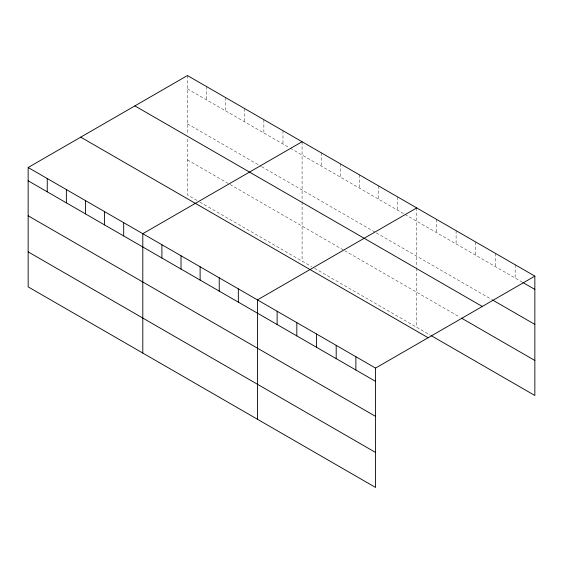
<?xml version="1.0" encoding="UTF-8"?>
<svg xmlns="http://www.w3.org/2000/svg" width="563" height="563" viewBox="0 0 563 563"><rect width="100%" height="100%" fill="white"/><g stroke="black" fill="none" stroke-linecap="round" stroke-linejoin="round"><path stroke-width="0.42" stroke-dasharray="2.81 2.11" d="M187.437 88.834L289.586 147.809M290.325 148.231L404.234 214.003M404.973 214.426L521.978 281.979M187.437 123.839L260.929 166.268M261.661 166.69L375.57 232.456M376.309 232.885L491.689 299.495M187.437 159.906L229.324 184.087M230.056 184.516L343.972 250.282M344.704 250.704L459.887 317.201M196.987 200.428L187.437 194.911L187.437 137.576M199.928 202.124L311.635 266.616M314.576 268.312L430.357 335.161M515.166 264.765L515.166 278.045M495.475 253.392L495.475 266.679M475.791 242.027L475.791 255.313M456.1 230.661L456.1 243.948M436.416 219.296L436.416 232.582M416.726 207.93L416.726 267.383M416.726 268.241L416.726 327.293M397.619 196.902L397.619 210.182M378.512 185.867L378.512 199.147M359.405 174.833L359.405 188.119M340.298 163.805L340.298 177.085M321.191 152.77L321.191 166.057M302.085 141.742L302.085 201.195M302.085 202.054L302.085 261.098M282.971 130.707L282.971 143.994M263.864 119.68L263.864 132.959M244.757 108.645L244.757 121.925M225.65 97.61L225.65 110.897M206.544 86.582L206.544 99.862M187.437 75.548L187.437 134.142"/><path stroke-width="0.84" d="M28.15 167.514L375.563 368.089L375.563 487.452L28.15 286.87L28.15 167.514L187.437 75.548L534.85 276.13L534.85 395.486L431.117 335.597M302.085 141.742L142.798 233.701L142.798 353.064M416.726 207.93L257.446 299.896L257.446 419.252M375.563 368.089L534.85 276.13M522.738 282.415L534.85 289.41M492.449 299.938L534.85 324.415M134.874 105.893L482.287 306.476M461.4 318.081L534.85 360.482M80.713 137.161L428.126 337.744M28.15 180.793L375.563 381.369M28.15 215.798L375.563 416.381M28.15 251.865L375.563 452.448M355.879 356.724L355.879 370.004M336.195 345.358L336.195 358.638M316.505 333.993L316.505 347.272M296.821 322.627L296.821 335.907M277.13 311.262L277.13 324.541M238.339 288.861L238.339 302.141M219.232 277.826L219.232 291.113M200.118 266.799L200.118 280.078M181.012 255.764L181.012 269.051M161.905 244.736L161.905 258.016M123.691 222.674L123.691 235.953M104.584 211.639L104.584 224.919M85.47 200.604L85.47 213.891M66.364 189.576L66.364 202.856M47.257 178.541L47.257 191.828"/></g></svg>
